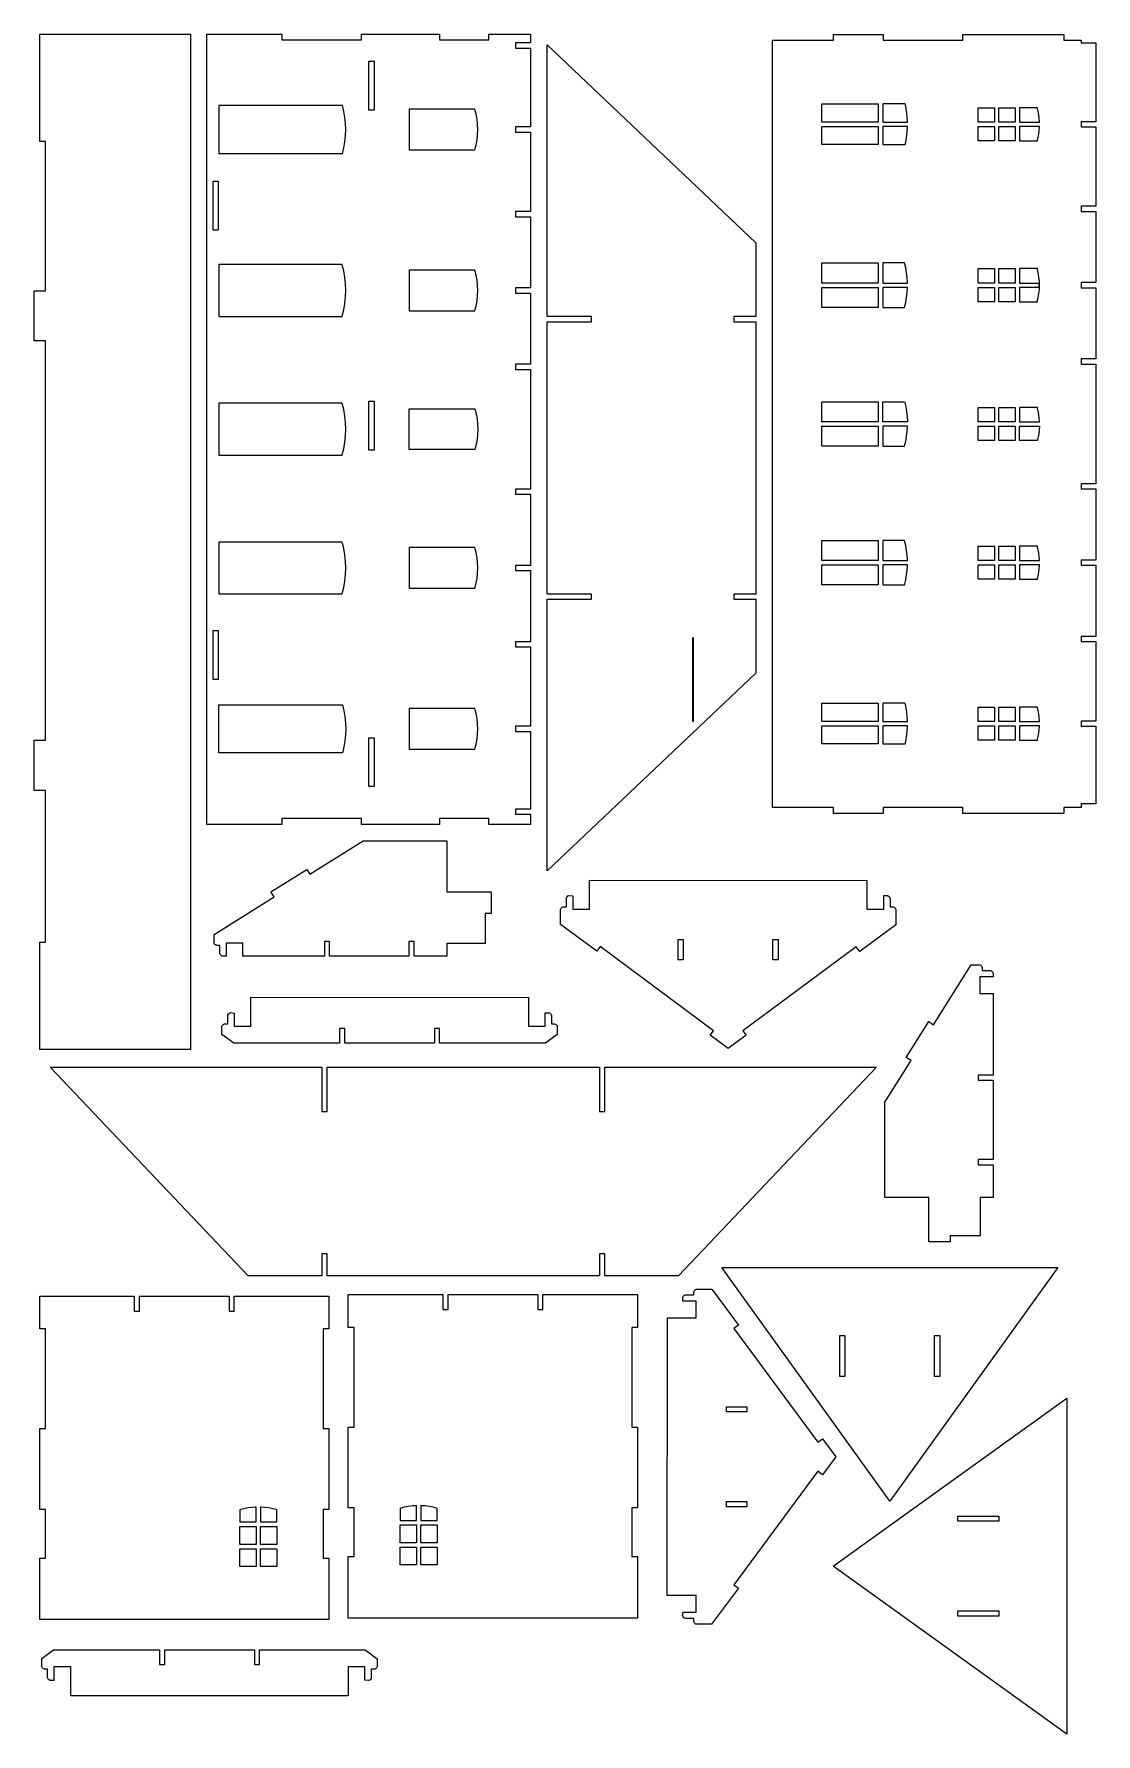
# Model space of a CAD drawing. Extents: x 0 to 269, y 0 to 206.
# Drawn here: x 139.9 to 268.6, y 0 to 206.1 of the extents above; entities that cross this region are included whole.
import ezdxf

# ---------------------------------------------------------------- set-up
doc = ezdxf.new("R2010")
doc.units = 0
doc.layers.get('0').update_dxf_attribs({"linetype": 'CONTINUOUS'})

msp = doc.modelspace()

# ---------------------------------------------------------------- linework, layer by layer
at = {"color": 0}
for points in [[(140.636, 193.044), (140.636, 206.056), (158.893, 206.056), (158.893, 82.9804), (140.636, 82.9804), (140.636, 95.9918), (141.336, 95.9918), (141.336, 114.383), (139.936, 114.383), (139.936, 120.458), (141.336, 120.458), (141.336, 168.849), (139.936, 168.849), (139.936, 174.924), (141.336, 174.924), (141.336, 193.044), (140.636, 193.044)], [(189.089, 205.356), (195.064, 205.356), (195.064, 206.056), (200.104, 206.056), (200.104, 204.971), (198.296, 204.971), (198.296, 204.346), (200.104, 204.346), (200.104, 194.785), (198.296, 194.785), (198.296, 194.16), (200.104, 194.16), (200.104, 184.535), (198.296, 184.535), (198.296, 183.91), (200.104, 183.91), (200.104, 175.285), (198.296, 175.285), (198.296, 174.66), (200.104, 174.66), (200.104, 166.035), (198.296, 166.035), (198.296, 165.41), (200.104, 165.41), (200.104, 150.899), (198.296, 150.899), (198.296, 150.274), (200.104, 150.274), (200.104, 141.649), (198.296, 141.649), (198.296, 141.024), (200.104, 141.024), (200.104, 132.399), (198.296, 132.399), (198.296, 131.774), (200.104, 131.774), (200.104, 122.149), (198.296, 122.149), (198.296, 121.524), (200.104, 121.524), (200.104, 112.113), (198.296, 112.113), (198.296, 111.488), (200.104, 111.488), (200.104, 110.253), (195.064, 110.253), (195.064, 110.953), (189.089, 110.953), (189.089, 110.253), (179.604, 110.253), (179.604, 110.953), (169.985, 110.953), (169.985, 110.253), (160.893, 110.253), (160.893, 206.056), (169.985, 206.056), (169.985, 205.356), (179.604, 205.356), (179.604, 206.056), (189.089, 206.056), (189.089, 205.356)], [(207.494, 138.174), (202.104, 138.174), (202.104, 171.186), (207.494, 171.186), (207.494, 171.811), (202.104, 171.811), (202.104, 204.731), (227.406, 180.764), (227.406, 171.811), (224.754, 171.811), (224.754, 171.186), (227.406, 171.186), (227.406, 138.174), (224.754, 138.174), (224.754, 137.549), (227.406, 137.549), (227.406, 128.596), (202.104, 104.629), (202.104, 137.549), (207.494, 137.549), (207.494, 138.174)], [(266.808, 184.549), (268.617, 184.549), (268.617, 175.924), (266.808, 175.924), (266.808, 175.299), (268.617, 175.299), (268.617, 166.674), (266.808, 166.674), (266.808, 166.049), (268.617, 166.049), (268.617, 151.536), (266.808, 151.536), (266.808, 150.911), (268.617, 150.911), (268.617, 142.286), (266.808, 142.286), (266.808, 141.661), (268.617, 141.661), (268.617, 133.037), (266.808, 133.037), (266.808, 132.412), (268.617, 132.412), (268.617, 122.787), (266.808, 122.787), (266.808, 122.162), (268.617, 122.162), (268.617, 112.75), (266.808, 112.75), (266.808, 112.291), (264.718, 112.291), (264.718, 111.591), (252.494, 111.591), (252.494, 112.291), (242.831, 112.291), (242.831, 111.591), (236.796, 111.591), (236.796, 112.291), (229.406, 112.291), (229.406, 205.293), (236.796, 205.293), (236.796, 205.993), (242.831, 205.993), (242.831, 205.293), (252.494, 205.293), (252.494, 205.993), (264.718, 205.993), (264.718, 205.293), (266.808, 205.293), (266.808, 204.985), (268.617, 204.985), (268.617, 195.424), (266.808, 195.424), (266.808, 194.799), (268.617, 194.799), (268.617, 185.174), (266.808, 185.174), (266.808, 184.549)], [(180.514, 202.753), (181.15, 202.753), (181.15, 196.828), (180.514, 196.828), (180.514, 202.753)], [(162.332, 197.39), (162.332, 191.556), (177.329, 191.556), (177.376, 191.735), (177.497, 192.276), (177.615, 193.004), (177.688, 193.737), (177.711, 194.472), (177.688, 195.208), (177.615, 195.94), (177.497, 196.668), (177.376, 197.211), (177.329, 197.39), (162.332, 197.39)], [(185.378, 192.01), (193.342, 192.01), (193.388, 192.16), (193.503, 192.617), (193.619, 193.231), (193.689, 193.85), (193.711, 194.472), (193.689, 195.094), (193.619, 195.714), (193.503, 196.329), (193.388, 196.785), (193.342, 196.935), (185.378, 196.935), (185.378, 192.01)], [(235.39, 197.574), (242.242, 197.574), (242.242, 195.375), (235.39, 195.375), (235.39, 197.574)], [(242.771, 195.375), (245.767, 195.375), (245.763, 195.514), (245.739, 195.929), (245.682, 196.482), (245.599, 197.029), (245.518, 197.438), (245.487, 197.574), (242.771, 197.574), (242.771, 195.375)], [(254.344, 197.118), (256.315, 197.118), (256.315, 195.375), (254.344, 195.375), (254.344, 197.118)], [(256.844, 197.118), (258.815, 197.118), (258.815, 195.375), (256.844, 195.375), (256.844, 197.118)], [(259.344, 195.375), (261.765, 195.375), (261.761, 195.486), (261.737, 195.815), (261.686, 196.254), (261.611, 196.689), (261.539, 197.011), (261.511, 197.118), (259.344, 197.118), (259.344, 195.375)], [(235.39, 194.846), (242.242, 194.846), (242.242, 192.649), (235.39, 192.649), (235.39, 194.846)], [(242.771, 194.846), (242.771, 192.649), (245.487, 192.649), (245.518, 192.783), (245.599, 193.192), (245.682, 193.74), (245.739, 194.292), (245.763, 194.707), (245.767, 194.846), (242.771, 194.846)], [(254.344, 194.846), (256.315, 194.846), (256.315, 193.103), (254.344, 193.103), (254.344, 194.846)], [(256.844, 194.846), (258.815, 194.846), (258.815, 193.103), (256.844, 193.103), (256.844, 194.846)], [(259.344, 193.103), (261.511, 193.103), (261.539, 193.21), (261.611, 193.532), (261.686, 193.967), (261.737, 194.406), (261.761, 194.736), (261.765, 194.846), (259.344, 194.846), (259.344, 193.103)], [(161.632, 188.214), (162.257, 188.214), (162.257, 182.289), (161.632, 182.289), (161.632, 188.214)], [(162.332, 178.117), (162.332, 171.828), (177.267, 171.828), (177.322, 172.021), (177.461, 172.604), (177.6, 173.389), (177.683, 174.179), (177.711, 174.972), (177.683, 175.767), (177.6, 176.557), (177.461, 177.342), (177.322, 177.925), (177.267, 178.117), (162.332, 178.117)], [(185.378, 177.435), (185.378, 172.51), (193.342, 172.51), (193.388, 172.66), (193.503, 173.117), (193.619, 173.731), (193.689, 174.35), (193.711, 174.972), (193.689, 175.594), (193.619, 176.214), (193.503, 176.829), (193.388, 177.285), (193.342, 177.435), (185.378, 177.435)], [(235.39, 178.3), (242.242, 178.3), (242.242, 175.875), (235.39, 175.875), (235.39, 178.3)], [(242.771, 178.3), (242.771, 175.875), (245.767, 175.875), (245.763, 176.029), (245.733, 176.487), (245.667, 177.097), (245.567, 177.701), (245.469, 178.151), (245.432, 178.3), (242.771, 178.3)], [(254.344, 177.618), (256.315, 177.618), (256.315, 175.875), (254.344, 175.875), (254.344, 177.618)], [(256.844, 177.618), (258.815, 177.618), (258.815, 175.875), (256.844, 175.875), (256.844, 177.618)], [(261.679, 175.875), (261.679, 175.346), (259.344, 175.346), (259.344, 173.603), (261.511, 173.603), (261.543, 173.725), (261.624, 174.099), (261.704, 174.6), (261.753, 175.104), (261.769, 175.611), (261.753, 176.117), (261.704, 176.621), (261.624, 177.122), (261.543, 177.496), (261.511, 177.618), (259.344, 177.618), (259.344, 175.875), (261.679, 175.875)], [(235.39, 175.346), (242.242, 175.346), (242.242, 172.921), (235.39, 172.921), (235.39, 175.346)], [(242.771, 172.921), (245.432, 172.921), (245.469, 173.069), (245.567, 173.519), (245.667, 174.124), (245.733, 174.733), (245.763, 175.193), (245.767, 175.346), (242.771, 175.346), (242.771, 172.921)], [(254.344, 175.346), (256.315, 175.346), (256.315, 173.603), (254.344, 173.603), (254.344, 175.346)], [(256.844, 175.346), (258.815, 175.346), (258.815, 173.603), (256.844, 173.603), (256.844, 175.346)], [(162.332, 161.299), (162.332, 155.01), (177.267, 155.01), (177.322, 155.201), (177.461, 155.786), (177.6, 156.571), (177.683, 157.361), (177.711, 158.154), (177.683, 158.947), (177.6, 159.739), (177.461, 160.524), (177.322, 161.107), (177.267, 161.299), (162.332, 161.299)], [(180.514, 161.538), (181.15, 161.538), (181.15, 155.612), (180.514, 155.612), (180.514, 161.538)], [(235.39, 161.482), (242.242, 161.482), (242.242, 159.057), (235.39, 159.057), (235.39, 161.482)], [(242.771, 159.057), (242.771, 161.482), (245.432, 161.482), (245.469, 161.333), (245.567, 160.883), (245.667, 160.279), (245.733, 159.669), (245.763, 159.21), (245.767, 159.057), (242.771, 159.057)], [(254.344, 160.8), (256.315, 160.8), (256.315, 159.057), (254.344, 159.057), (254.344, 160.8)], [(256.844, 160.8), (258.815, 160.8), (258.815, 159.057), (256.844, 159.057), (256.844, 160.8)], [(259.344, 159.057), (261.765, 159.057), (261.761, 159.167), (261.737, 159.497), (261.686, 159.936), (261.611, 160.371), (261.539, 160.693), (261.511, 160.8), (259.344, 160.8), (259.344, 159.057)], [(185.378, 155.692), (185.378, 160.617), (193.342, 160.617), (193.388, 160.467), (193.503, 160.011), (193.619, 159.396), (193.689, 158.776), (193.711, 158.154), (193.689, 157.532), (193.619, 156.913), (193.503, 156.299), (193.388, 155.842), (193.342, 155.692), (185.378, 155.692)], [(235.39, 158.528), (242.242, 158.528), (242.242, 156.103), (235.39, 156.103), (235.39, 158.528)], [(242.771, 156.103), (245.432, 156.103), (245.469, 156.251), (245.567, 156.701), (245.667, 157.306), (245.733, 157.915), (245.763, 158.374), (245.767, 158.528), (242.771, 158.528), (242.771, 156.103)], [(254.344, 158.528), (256.315, 158.528), (256.315, 156.785), (254.344, 156.785), (254.344, 158.528)], [(256.844, 158.528), (258.815, 158.528), (258.815, 156.785), (256.844, 156.785), (256.844, 158.528)], [(259.344, 156.785), (259.344, 158.528), (261.765, 158.528), (261.761, 158.417), (261.737, 158.087), (261.686, 157.649), (261.611, 157.214), (261.539, 156.892), (261.511, 156.785), (259.344, 156.785)], [(162.332, 144.481), (162.332, 138.192), (177.267, 138.192), (177.322, 138.384), (177.461, 138.968), (177.6, 139.753), (177.683, 140.543), (177.711, 141.336), (177.683, 142.129), (177.6, 142.921), (177.461, 143.704), (177.322, 144.289), (177.267, 144.481), (162.332, 144.481)], [(235.39, 144.664), (242.242, 144.664), (242.242, 142.239), (235.39, 142.239), (235.39, 144.664)], [(242.771, 144.664), (242.771, 142.239), (245.767, 142.239), (245.763, 142.392), (245.733, 142.851), (245.667, 143.461), (245.567, 144.065), (245.469, 144.515), (245.432, 144.664), (242.771, 144.664)], [(185.378, 143.799), (185.378, 138.874), (193.342, 138.874), (193.388, 139.024), (193.503, 139.481), (193.619, 140.094), (193.689, 140.714), (193.711, 141.336), (193.689, 141.958), (193.619, 142.578), (193.503, 143.192), (193.388, 143.649), (193.342, 143.799), (185.378, 143.799)], [(254.344, 143.982), (256.315, 143.982), (256.315, 142.239), (254.344, 142.239), (254.344, 143.982)], [(256.844, 143.982), (258.815, 143.982), (258.815, 142.239), (256.844, 142.239), (256.844, 143.982)], [(259.344, 142.239), (261.765, 142.239), (261.761, 142.349), (261.737, 142.679), (261.686, 143.118), (261.611, 143.553), (261.539, 143.875), (261.511, 143.982), (259.344, 143.982), (259.344, 142.239)], [(235.39, 141.71), (242.242, 141.71), (242.242, 139.285), (235.39, 139.285), (235.39, 141.71)], [(242.771, 139.285), (245.432, 139.285), (245.469, 139.433), (245.567, 139.883), (245.667, 140.487), (245.733, 141.097), (245.763, 141.556), (245.767, 141.71), (242.771, 141.71), (242.771, 139.285)], [(254.344, 141.71), (256.315, 141.71), (256.315, 139.967), (254.344, 139.967), (254.344, 141.71)], [(256.844, 141.71), (258.815, 141.71), (258.815, 139.967), (256.844, 139.967), (256.844, 141.71)], [(259.344, 139.967), (261.511, 139.967), (261.539, 140.072), (261.611, 140.396), (261.686, 140.831), (261.737, 141.268), (261.761, 141.599), (261.765, 141.71), (259.344, 141.71), (259.344, 139.967)], [(161.632, 133.749), (162.257, 133.749), (162.257, 127.824), (161.632, 127.824), (161.632, 133.749)], [(219.825, 122.747), (219.825, 122.74), (219.813, 122.719), (219.788, 122.709), (219.761, 122.719), (219.75, 122.74), (219.75, 122.747), (219.75, 132.852), (219.75, 132.859), (219.761, 132.88), (219.788, 132.889), (219.813, 132.88), (219.825, 132.859), (219.825, 132.852), (219.825, 122.747)], [(162.332, 118.919), (162.332, 124.753), (177.329, 124.753), (177.376, 124.574), (177.497, 124.032), (177.615, 123.304), (177.688, 122.571), (177.711, 121.836), (177.688, 121.101), (177.615, 120.368), (177.497, 119.64), (177.376, 119.098), (177.329, 118.919), (162.332, 118.919)], [(185.378, 124.299), (185.378, 119.374), (193.342, 119.374), (193.388, 119.523), (193.503, 119.98), (193.619, 120.594), (193.689, 121.214), (193.711, 121.836), (193.689, 122.458), (193.619, 123.078), (193.503, 123.692), (193.388, 124.149), (193.342, 124.299), (185.378, 124.299)], [(235.39, 124.937), (242.242, 124.937), (242.242, 122.739), (235.39, 122.739), (235.39, 124.937)], [(242.771, 122.739), (245.767, 122.739), (245.763, 122.877), (245.739, 123.293), (245.682, 123.845), (245.599, 124.393), (245.518, 124.802), (245.487, 124.937), (242.771, 124.937), (242.771, 122.739)], [(254.344, 124.482), (256.315, 124.482), (256.315, 122.739), (254.344, 122.739), (254.344, 124.482)], [(256.844, 124.482), (258.815, 124.482), (258.815, 122.739), (256.844, 122.739), (256.844, 124.482)], [(259.344, 122.739), (261.765, 122.739), (261.761, 122.849), (261.737, 123.179), (261.686, 123.618), (261.611, 124.052), (261.539, 124.375), (261.511, 124.482), (259.344, 124.482), (259.344, 122.739)], [(235.39, 122.209), (242.242, 122.209), (242.242, 120.012), (235.39, 120.012), (235.39, 122.209)], [(242.771, 122.209), (242.771, 120.012), (245.487, 120.012), (245.518, 120.147), (245.599, 120.555), (245.682, 121.103), (245.739, 121.655), (245.763, 122.071), (245.767, 122.209), (242.771, 122.209)], [(254.344, 122.209), (256.315, 122.209), (256.315, 120.466), (254.344, 120.466), (254.344, 122.209)], [(256.844, 122.209), (258.815, 122.209), (258.815, 120.466), (256.844, 120.466), (256.844, 122.209)], [(259.344, 122.209), (259.344, 120.466), (261.511, 120.466), (261.539, 120.573), (261.611, 120.896), (261.686, 121.331), (261.737, 121.769), (261.761, 122.099), (261.765, 122.209), (259.344, 122.209)], [(180.514, 120.767), (181.15, 120.767), (181.15, 114.842), (180.514, 114.842), (180.514, 120.767)], [(175.117, 94.2771), (165.246, 94.2771), (165.246, 95.8771), (163.221, 95.8771), (163.221, 94.2771), (162.833, 94.2771), (162.814, 94.2771), (162.756, 94.285), (162.683, 94.3075), (162.617, 94.3432), (162.56, 94.3907), (162.513, 94.4479), (162.476, 94.5138), (162.454, 94.5865), (162.446, 94.6451), (162.446, 94.6646), (162.446, 95.5911), (162.133, 95.5911), (162.114, 95.5911), (162.056, 95.599), (161.983, 95.6217), (161.917, 95.6574), (161.86, 95.7047), (161.813, 95.7621), (161.776, 95.8279), (161.754, 95.9006), (161.746, 95.9592), (161.746, 95.9786), (161.746, 96.9179), (169.017, 101.482), (168.644, 102.074), (172.993, 104.805), (173.365, 104.212), (179.804, 108.253), (189.957, 108.253), (189.957, 102.064), (195.317, 102.064), (195.317, 99.4754), (194.617, 99.4754), (194.617, 95.8186), (189.957, 95.8186), (189.957, 94.2771), (185.992, 94.2771), (185.992, 96.0608), (185.367, 96.0608), (185.367, 94.2771), (175.742, 94.2771), (175.742, 96.0608), (175.117, 96.0608), (175.117, 94.2771)], [(239.986, 94.8629), (239.569, 95.4257), (225.814, 85.2522), (226.231, 84.6894), (224.046, 83.0739), (221.862, 84.6911), (222.279, 85.2535), (208.532, 95.4376), (208.115, 94.8751), (203.739, 98.1174), (203.74, 99.8813), (203.74, 99.9008), (203.747, 99.9594), (203.769, 100.032), (203.806, 100.098), (203.853, 100.155), (203.911, 100.203), (203.976, 100.238), (204.049, 100.261), (204.108, 100.269), (204.128, 100.268), (204.44, 100.268), (204.44, 101.244), (204.44, 101.278), (204.465, 101.379), (204.532, 101.494), (204.635, 101.58), (204.731, 101.621), (204.764, 101.626), (205.215, 101.578), (205.215, 99.9672), (207.226, 99.9672), (207.226, 103.488), (240.865, 103.475), (240.865, 99.9672), (242.89, 99.9672), (242.89, 101.617), (243.278, 101.617), (243.297, 101.617), (243.356, 101.609), (243.429, 101.586), (243.494, 101.551), (243.551, 101.503), (243.599, 101.446), (243.635, 101.38), (243.657, 101.307), (243.665, 101.249), (243.665, 101.229), (243.665, 100.253), (243.978, 100.253), (243.997, 100.253), (244.056, 100.245), (244.129, 100.223), (244.194, 100.187), (244.251, 100.14), (244.299, 100.082), (244.335, 100.017), (244.357, 99.9438), (244.365, 99.8851), (244.365, 99.8656), (244.365, 98.1017), (239.986, 94.8629)], [(217.987, 96.2939), (218.612, 96.2939), (218.612, 93.855), (217.987, 93.855), (217.987, 96.2939)], [(229.479, 96.2939), (230.104, 96.2939), (230.104, 93.855), (229.479, 93.855), (229.479, 96.2939)], [(254.36, 79.8761), (254.36, 79.2511), (256.143, 79.2511), (256.143, 69.6261), (254.36, 69.6261), (254.36, 69.0011), (256.143, 69.0011), (256.143, 65.036), (254.601, 65.036), (254.601, 60.3761), (250.944, 60.3761), (250.944, 59.6761), (248.356, 59.6761), (248.356, 65.036), (243.046, 65.036), (243.046, 76.5886), (246.208, 81.6272), (245.615, 81.9994), (248.346, 86.3487), (248.939, 85.9767), (253.503, 93.2465), (254.442, 93.2465), (254.461, 93.2465), (254.519, 93.2387), (254.592, 93.2161), (254.658, 93.1804), (254.715, 93.1331), (254.763, 93.0757), (254.799, 93.0099), (254.821, 92.9372), (254.829, 92.8786), (254.829, 92.8592), (254.829, 92.5467), (255.756, 92.5467), (255.775, 92.5467), (255.833, 92.5388), (255.907, 92.5161), (255.972, 92.4804), (256.029, 92.4331), (256.076, 92.3757), (256.112, 92.31), (256.135, 92.2372), (256.143, 92.1786), (256.143, 92.159), (256.143, 91.7715), (254.543, 91.7715), (254.543, 89.7465), (256.143, 89.7465), (256.143, 79.8761), (254.36, 79.8761)], [(199.839, 89.2875), (199.839, 85.7797), (201.864, 85.7797), (201.864, 87.4293), (202.251, 87.4293), (202.271, 87.4293), (202.329, 87.4215), (202.401, 87.3989), (202.468, 87.3632), (202.525, 87.3158), (202.572, 87.2585), (202.608, 87.1928), (202.631, 87.12), (202.639, 87.0614), (202.639, 87.0418), (202.639, 86.0657), (202.951, 86.0657), (202.971, 86.0657), (203.029, 86.0578), (203.101, 86.0353), (203.168, 85.9996), (203.225, 85.9522), (203.272, 85.8949), (203.308, 85.829), (203.331, 85.7564), (203.339, 85.6978), (203.339, 85.6782), (203.339, 84.7849), (201.914, 83.7308), (189.078, 83.7312), (189.078, 85.5211), (188.453, 85.5211), (188.453, 83.7312), (177.586, 83.7315), (177.586, 85.5211), (176.961, 85.5211), (176.961, 83.7317), (164.154, 83.7319), (162.712, 84.8006), (162.712, 85.6939), (162.712, 85.7133), (162.721, 85.7719), (162.743, 85.8447), (162.779, 85.9104), (162.826, 85.9678), (162.883, 86.0151), (162.95, 86.0507), (163.022, 86.0732), (163.081, 86.0811), (163.1, 86.0811), (163.413, 86.0808), (163.414, 87.0569), (163.414, 87.0907), (163.438, 87.1918), (163.506, 87.3068), (163.607, 87.3924), (163.703, 87.4331), (163.736, 87.4387), (164.189, 87.3906), (164.188, 85.7797), (166.2, 85.7797), (166.2, 89.3004), (199.839, 89.2875)], [(175.456, 80.8432), (208.467, 80.8432), (208.467, 75.4529), (209.092, 75.4529), (209.092, 80.8432), (242.013, 80.8432), (218.046, 55.5422), (209.092, 55.5422), (209.092, 58.1938), (208.467, 58.1938), (208.467, 55.5422), (175.456, 55.5422), (175.456, 58.1938), (174.831, 58.1938), (174.831, 55.5422), (165.876, 55.5422), (141.91, 80.8432), (174.831, 80.8432), (174.831, 75.4529), (175.456, 75.4529), (175.456, 80.8432)], [(223.268, 56.5417), (263.978, 56.5417), (243.622, 28.2265), (223.268, 56.5417)], [(220.19, 50.4321), (220.19, 52.4571), (218.54, 52.4571), (218.54, 52.8446), (218.54, 52.8642), (218.549, 52.9228), (218.571, 52.9954), (218.607, 53.0612), (218.654, 53.1186), (218.711, 53.166), (218.776, 53.2017), (218.85, 53.2242), (218.908, 53.2321), (218.928, 53.2321), (219.904, 53.2321), (219.904, 53.5446), (219.904, 53.5642), (219.911, 53.6228), (219.935, 53.6954), (219.969, 53.7613), (220.017, 53.8186), (220.075, 53.866), (220.14, 53.9017), (220.214, 53.9243), (220.272, 53.9321), (220.292, 53.9321), (222.056, 53.9321), (225.294, 49.5529), (224.731, 49.1367), (234.904, 35.3808), (235.468, 35.7971), (237.083, 33.6128), (235.465, 31.4297), (234.903, 31.8464), (224.719, 18.0983), (225.282, 17.6817), (222.04, 13.305), (220.275, 13.3063), (220.256, 13.3064), (220.197, 13.3143), (220.125, 13.3369), (220.06, 13.3727), (220.001, 13.42), (219.954, 13.4774), (219.919, 13.5433), (219.896, 13.616), (219.889, 13.6746), (219.889, 13.6941), (219.889, 14.0067), (218.913, 14.0074), (218.879, 14.0075), (218.778, 14.0317), (218.663, 14.099), (218.578, 14.2011), (218.536, 14.2968), (218.531, 14.33), (218.579, 14.7826), (220.19, 14.7814), (220.19, 16.7935), (216.669, 16.7935), (216.682, 50.4321), (220.19, 50.4321)], [(140.625, 13.8698), (140.625, 21.3353), (141.325, 21.3353), (141.325, 27.2193), (140.625, 27.2193), (140.625, 37.0342), (141.325, 37.0342), (141.325, 49.1076), (140.625, 49.1076), (140.625, 53.0813), (152.086, 53.0813), (152.086, 51.2721), (152.711, 51.2721), (152.711, 53.0813), (163.578, 53.0813), (163.578, 51.2721), (164.203, 51.2721), (164.203, 53.0813), (175.664, 53.0813), (175.664, 49.1076), (174.964, 49.1076), (174.964, 37.0342), (175.664, 37.0342), (175.664, 27.2193), (174.964, 27.2193), (174.964, 21.3353), (175.664, 21.3353), (175.664, 13.8698), (140.625, 13.8698)], [(178.719, 27.401), (178.019, 27.401), (178.019, 37.2158), (178.719, 37.2158), (178.719, 49.2893), (178.019, 49.2893), (178.019, 53.2629), (189.481, 53.2629), (189.481, 51.4539), (190.106, 51.4539), (190.106, 53.2629), (200.971, 53.2629), (200.971, 51.4539), (201.596, 51.4539), (201.596, 53.2629), (213.058, 53.2629), (213.058, 49.2893), (212.358, 49.2893), (212.358, 37.2158), (213.058, 37.2158), (213.058, 27.401), (212.358, 27.401), (212.358, 21.5169), (213.058, 21.5169), (213.058, 14.0515), (178.019, 14.0515), (178.019, 21.5169), (178.719, 21.5169), (178.719, 27.401)], [(237.564, 48.3057), (238.189, 48.3057), (238.189, 43.3204), (237.564, 43.3204), (237.564, 48.3057)], [(249.056, 48.3057), (249.681, 48.3057), (249.681, 43.3204), (249.056, 43.3204), (249.056, 48.3057)], [(223.862, 39.6707), (226.301, 39.6707), (226.301, 39.0457), (223.862, 39.0457), (223.862, 39.6707)], [(265.093, 0.00602), (236.778, 20.361), (265.093, 40.716), (265.093, 0.00602)], [(166.862, 25.704), (166.862, 27.5017), (166.737, 27.4974), (166.362, 27.4681), (165.867, 27.4021), (165.375, 27.3039), (165.011, 27.2101), (164.89, 27.1736), (164.89, 25.704), (166.862, 25.704)], [(167.393, 25.704), (169.365, 25.704), (169.365, 27.1736), (169.244, 27.2101), (168.881, 27.3039), (168.389, 27.4021), (167.893, 27.4681), (167.518, 27.4974), (167.393, 27.5017), (167.393, 25.704)], [(184.318, 25.8857), (186.29, 25.8857), (186.29, 27.6833), (186.165, 27.679), (185.79, 27.6497), (185.293, 27.5838), (184.803, 27.4856), (184.438, 27.3918), (184.318, 27.3553), (184.318, 25.8857)], [(188.792, 25.8857), (188.792, 27.3553), (188.672, 27.3918), (188.308, 27.4856), (187.817, 27.5838), (187.319, 27.6497), (186.944, 27.679), (186.819, 27.6833), (186.819, 25.8857), (188.792, 25.8857)], [(223.862, 28.1799), (226.301, 28.1799), (226.301, 27.5549), (223.862, 27.5549), (223.862, 28.1799)], [(164.89, 25.1744), (166.862, 25.1744), (166.862, 22.9811), (164.89, 22.9811), (164.89, 25.1744)], [(167.393, 25.1744), (169.365, 25.1744), (169.365, 22.9811), (167.393, 22.9811), (167.393, 25.1744)], [(184.318, 25.3561), (186.29, 25.3561), (186.29, 23.1628), (184.318, 23.1628), (184.318, 25.3561)], [(186.819, 25.3561), (188.792, 25.3561), (188.792, 23.1628), (186.819, 23.1628), (186.819, 25.3561)], [(251.871, 26.4189), (256.857, 26.4189), (256.857, 25.7939), (251.871, 25.7939), (251.871, 26.4189)], [(164.89, 22.4515), (166.862, 22.4515), (166.862, 20.3085), (164.89, 20.3085), (164.89, 22.4515)], [(167.393, 22.4515), (169.365, 22.4515), (169.365, 20.3085), (167.393, 20.3085), (167.393, 22.4515)], [(184.318, 22.6332), (186.29, 22.6332), (186.29, 20.4901), (184.318, 20.4901), (184.318, 22.6332)], [(186.819, 22.6332), (188.792, 22.6332), (188.792, 20.4901), (186.819, 20.4901), (186.819, 22.6332)], [(251.871, 14.9281), (256.857, 14.9281), (256.857, 14.3031), (251.871, 14.3031), (251.871, 14.9281)], [(178.019, 4.63276), (144.381, 4.64572), (144.381, 8.15349), (142.356, 8.15349), (142.356, 6.5039), (141.968, 6.5039), (141.949, 6.5039), (141.89, 6.51183), (141.818, 6.5344), (141.751, 6.5701), (141.694, 6.6174), (141.647, 6.67475), (141.611, 6.74056), (141.589, 6.81332), (141.581, 6.8719), (141.581, 6.89139), (141.581, 7.86751), (141.268, 7.86751), (141.249, 7.86751), (141.19, 7.87543), (141.118, 7.898), (141.051, 7.93371), (140.994, 7.98107), (140.947, 8.03842), (140.911, 8.10422), (140.889, 8.17697), (140.881, 8.23557), (140.881, 8.25504), (140.881, 9.14833), (142.307, 10.2024), (155.143, 10.202), (155.143, 8.41217), (155.768, 8.41217), (155.768, 10.202), (166.633, 10.2017), (166.633, 8.41217), (167.258, 8.41217), (167.258, 10.2017), (180.065, 10.2013), (181.507, 9.13265), (181.507, 8.23936), (181.507, 8.21989), (181.499, 8.16129), (181.476, 8.0886), (181.44, 8.02279), (181.393, 7.96544), (181.336, 7.91818), (181.269, 7.88254), (181.197, 7.85997), (181.139, 7.85215), (181.119, 7.85215), (180.807, 7.85237), (180.806, 6.87625), (180.806, 6.84256), (180.782, 6.74143), (180.714, 6.62646), (180.612, 6.54096), (180.517, 6.50017), (180.483, 6.49451), (180.031, 6.54269), (180.032, 8.15349), (178.019, 8.15349), (178.019, 4.63276)]]:
    msp.add_lwpolyline(points, close=True, dxfattribs=at)

doc.saveas('drawing.dxf')
